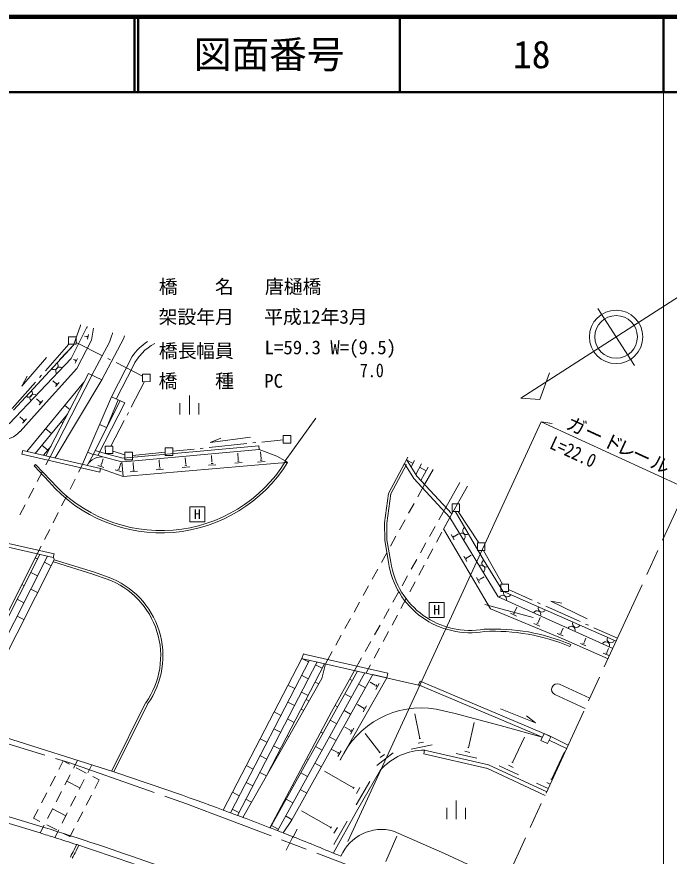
# Model space of a CAD drawing. Units: millimetres, scale not verified. Extents: x 40000 to 680000, y 20000 to 380000.
# Drawn here: x 493116 to 579751, y 268499 to 380000 of the extents above; entities that cross this region are included whole.
import ezdxf
from ezdxf.enums import TextEntityAlignment as Align

# ---------------------------------------------------------------- set-up
doc = ezdxf.new("R2010")
doc.units = ezdxf.units.MM
doc.header["$LTSCALE"] = 1000
doc.linetypes.add('CHAIN', pattern=[18.5, 12, -1.5, 3.5, -1.5])
for name, color, linetype, lineweight in [('M-BGD', 7, 'Continuous', 13), ('M-BMK', 2, 'CHAIN', 13), ('M-BMK-ROW', 30, 'Continuous', 13), ('M-BMK-SRVR', 3, 'Continuous', 13), ('M-STR-HTXT', 7, 'Continuous', 13), ('M-STR-STR1', 1, 'Continuous', 13), ('M-STR-STRC', 7, 'Continuous', 13), ('M-TTL', 2, 'Continuous', 140), ('M-TTL-BAND', 7, 'Continuous', 13), ('M-TTL-LINE', 7, 'Continuous', 50)]:
    doc.layers.add(name, color=color, linetype=linetype, lineweight=lineweight)
doc.layers.add('M-TTL-TXT', color=7, linetype='Continuous')
doc.styles.add('ＭＳ ゴシック', font='')
doc.styles.get('ＭＳ ゴシック').set_extended_font_data('MS Gothic')

msp = doc.modelspace()

# ---------------------------------------------------------------- linework, layer by layer
at = {"layer": 'M-BGD'}
for p, q in [((501561, 339010), (500631, 336396)), ((501571, 339070), (501561, 339010)), ((500341, 334594), (502453, 338850)), ((502453, 338850), (502423, 338640)), ((503294, 338640), (503014, 337048)), ((503014, 337048), (501083, 333292)), ((502333, 337538), (502093, 337578)), ((502323, 337518), (502333, 337558)), ((502443, 337428), (502473, 337589)), ((502523, 337168), (502643, 337809)), ((505427, 336779), (503086, 332402)), ((507320, 337320), (504388, 331772)), ((505707, 337580), (505427, 336779)), ((492664, 327751), (500631, 336396)), ((500631, 336396), (498850, 334473)), ((492094, 325949), (500341, 334594)), ((497057, 334722), (493804, 330916)), ((500882, 334003), (501193, 334594)), ((508432, 334897), (505681, 329519)), ((500652, 334494), (500802, 334424)), ((500792, 334404), (500812, 334444)), ((500882, 334283), (500952, 334434)), ((508563, 333596), (506342, 329279)), ((501083, 333292), (495828, 327442)), ((502635, 332622), (496982, 321675)), ((497543, 321545), (503116, 332462)), ((502635, 332622), (504388, 331772)), ((493804, 330916), (494475, 332258)), ((502035, 331460), (494459, 322255)), ((494459, 322255), (502035, 331460)), ((498260, 331348), (497919, 331659)), ((504388, 331772), (498194, 321405)), ((498240, 330878), (498731, 331419)), ((498250, 331328), (498280, 331358)), ((498310, 331178), (498430, 331318)), ((496088, 328934), (495717, 329265)), ((496068, 328454), (496569, 329015)), ((496078, 328914), (496108, 328954)), ((501859, 320555), (505681, 329519)), ((501859, 320555), (505681, 329519)), ((506853, 329009), (503291, 321938)), ((505062, 325503), (506592, 329119)), ((507484, 328739), (505681, 329519)), ((516036, 327170), (516035, 329674)), ((496138, 328764), (496268, 328904)), ((500154, 327824), (499493, 328365)), ((507484, 328739), (503902, 321798)), ((514784, 327170), (514783, 328672)), ((517287, 327171), (517287, 328673)), ((493906, 326510), (493515, 326870)), ((495828, 327442), (493546, 324908)), ((495550, 322005), (499854, 327224)), ((505942, 327236), (505812, 327286)), ((493876, 326019), (494397, 326590)), ((493886, 326500), (493926, 326530)), ((493956, 326340), (494086, 326480)), ((499214, 326002), (498993, 326182)), ((505022, 325443), (504110, 325833)), ((532809, 326696), (528735, 321007)), ((497722, 324639), (496951, 325270)), ((518811, 323466), (524128, 324179)), ((518811, 323466), (520193, 324048)), ((493908, 322385), (493788, 321894)), ((504233, 320016), (493908, 322385)), ((497222, 322456), (496451, 323097)), ((496642, 321755), (497663, 322987)), ((503511, 322368), (504863, 321999)), ((525250, 323008), (507216, 321359)), ((525300, 322508), (508318, 320959)), ((525250, 323008), (525300, 322508)), ((527654, 321627), (525300, 322508)), ((504123, 319525), (493788, 321894)), ((496993, 320488), (497543, 321545)), ((503281, 321908), (502460, 320415)), ((503201, 321868), (502540, 322148)), ((503281, 321908), (504733, 321518)), ((504363, 320596), (504583, 321297)), ((504733, 321518), (507056, 320888)), ((504863, 321999), (507216, 321359)), ((512083, 320269), (512013, 321130)), ((515558, 320561), (515487, 321432)), ((519032, 320863), (518962, 321744)), ((522527, 321155), (522447, 322056)), ((522497, 321155), (522557, 321165)), ((525551, 321296), (525481, 322197)), ((525521, 321296), (525581, 321296)), ((528735, 321007), (527654, 321627)), ((544867, 321174), (544597, 320673)), ((545047, 321504), (544867, 321174)), ((544867, 321174), (545047, 321504)), ((546240, 318972), (544867, 321174)), ((495401, 320332), (495621, 320543)), ((497404, 318210), (495401, 320332)), ((497625, 318421), (495621, 320543)), ((501327, 319493), (501849, 320525)), ((503862, 320396), (504673, 320146)), ((504233, 320016), (504123, 319525)), ((504213, 320466), (504423, 320406)), ((504233, 320016), (507237, 318955)), ((504343, 320606), (504393, 320586)), ((506676, 320017), (506726, 319997)), ((506696, 320007), (506916, 320708)), ((507056, 320888), (508318, 320959)), ((507237, 318955), (507056, 320888)), ((527814, 320706), (507237, 318955)), ((508619, 319967), (508548, 320818)), ((511983, 320059), (512224, 320079)), ((512053, 320259), (512113, 320269)), ((515097, 320130), (516079, 320211)), ((515448, 320361), (515698, 320381)), ((515528, 320561), (515588, 320561)), ((518572, 320422), (519563, 320503)), ((518932, 320653), (519173, 320673)), ((519002, 320863), (519072, 320863)), ((522057, 320714), (523058, 320804)), ((522417, 320954), (522667, 320975)), ((525091, 320855), (526082, 320936)), ((525451, 321086), (525691, 321106)), ((527814, 320706), (529076, 320807)), ((529076, 320807), (528735, 321007)), ((542486, 316687), (544597, 320673)), ((542756, 316547), (544857, 320533)), ((545839, 318671), (544597, 320673)), ((545729, 320664), (544907, 321114)), ((545478, 320203), (545949, 321064)), ((546090, 319222), (546850, 320624)), ((547491, 319703), (546610, 320183)), ((546771, 318401), (547751, 320184)), ((495838, 318271), (496531, 319601)), ((506185, 319806), (507007, 319556)), ((506546, 319876), (506756, 319806)), ((508168, 319537), (509130, 319627)), ((508519, 319767), (508759, 319787)), ((508589, 319967), (508649, 319967)), ((511633, 319838), (512604, 319919)), ((546240, 318972), (550878, 313967)), ((548392, 319874), (547272, 317860)), ((500198, 317263), (500875, 318601)), ((545819, 318691), (545799, 318741)), ((545839, 318671), (550618, 313506)), ((546363, 316245), (547262, 317871)), ((551938, 318143), (550077, 314828)), ((494682, 316054), (495375, 317384)), ((542486, 316687), (541947, 312781)), ((552960, 317643), (550618, 313506)), ((499069, 315032), (499746, 316370)), ((542786, 316647), (542237, 312741)), ((493527, 313837), (494220, 315167)), ((545153, 314057), (545879, 315370)), ((550077, 314828), (549147, 313163)), ((497939, 312802), (498617, 314140)), ((549778, 311944), (550658, 313576)), ((550618, 313506), (550038, 312425)), ((550618, 313506), (557041, 302944)), ((551329, 314317), (555096, 307880)), ((541947, 312781), (541968, 310468)), ((542247, 312792), (542268, 310478)), ((543944, 311869), (544669, 313182)), ((548660, 312290), (547928, 310980)), ((496810, 310571), (497488, 311909)), ((549565, 311544), (548855, 310223)), ((549768, 311974), (556010, 301362)), ((550789, 311213), (551200, 310522)), ((551270, 311023), (551771, 311324)), ((497959, 308157), (489257, 310156)), ((498069, 308648), (489367, 310647)), ((541968, 310468), (542470, 307505)), ((542258, 310519), (542770, 307555)), ((542734, 309681), (543460, 310994)), ((547441, 310107), (546710, 308797)), ((551080, 311033), (551190, 310863)), ((551260, 311053), (551290, 311003)), ((495836, 308647), (496359, 309679)), ((548382, 309342), (547672, 308020)), ((496177, 308577), (484861, 286182)), ((495836, 308657), (485471, 288165)), ((497188, 308347), (485842, 285912)), ((498069, 307877), (486834, 285642)), ((495576, 308146), (495876, 307996)), ((498069, 308648), (497959, 308157)), ((498079, 307907), (497969, 308177)), ((498069, 307877), (503427, 306227)), ((541525, 307493), (542250, 308806)), ((546222, 307924), (545491, 306615)), ((552473, 308360), (552884, 307659)), ((552763, 308180), (552873, 308010)), ((552943, 308200), (552973, 308160)), ((552953, 308180), (553474, 308480)), ((555096, 307880), (557642, 303726)), ((496778, 307536), (497669, 307085)), ((497979, 307596), (503337, 305936)), ((547199, 307139), (546489, 305818)), ((494976, 306203), (495867, 305753)), ((503317, 305936), (505120, 305296)), ((503427, 306227), (505230, 305577)), ((540315, 305305), (541041, 306618)), ((545003, 305742), (544272, 304432)), ((554647, 305317), (555188, 305627)), ((493775, 304570), (494076, 304420)), ((539105, 303117), (539831, 304430)), ((546016, 304937), (545306, 303615)), ((554156, 305507), (554577, 304786)), ((554457, 305317), (554557, 305136)), ((554637, 305337), (554667, 305297)), ((494967, 303970), (495858, 303510)), ((543784, 303559), (543053, 302249)), ((557642, 303726), (572695, 297043)), ((493175, 302628), (494066, 302177)), ((537896, 300930), (538621, 302242)), ((544833, 302734), (544124, 301413)), ((557041, 302944), (572254, 296081)), ((564031, 302377), (565503, 302097)), ((564031, 302377), (568848, 300025)), ((542565, 301376), (541834, 300066)), ((561668, 300223), (555249, 301952)), ((556010, 301362), (565605, 297370)), ((559225, 300913), (559515, 301594)), ((493166, 300395), (494057, 299934)), ((536686, 298742), (537412, 300054)), ((543650, 300532), (542941, 299210)), ((558664, 300762), (559495, 300402)), ((559045, 300792), (559255, 300702)), ((559195, 300923), (559255, 300903)), ((562330, 299562), (562600, 300193)), ((541347, 299193), (540615, 297884)), ((561789, 299412), (562590, 299071)), ((562159, 299442), (562360, 299362)), ((562310, 299572), (562360, 299552)), ((535476, 296554), (536202, 297867)), ((542468, 298329), (541758, 297008)), ((564894, 298081), (565665, 297751)), ((565244, 298111), (565434, 298031)), ((565384, 298231), (565434, 298211)), ((565414, 298221), (565664, 298812)), ((540128, 297011), (539396, 295701)), ((565615, 297380), (571624, 294709)), ((566677, 296620), (566567, 296339)), ((567958, 296761), (568700, 296440)), ((568299, 296791), (568489, 296711)), ((568439, 296911), (568479, 296891)), ((568459, 296901), (568689, 297442)), ((534094, 294053), (534993, 295679)), ((541285, 296127), (540575, 294805)), ((571333, 295480), (571514, 295400)), ((571464, 295590), (571504, 295570)), ((571484, 295580), (571704, 296091)), ((530969, 294773), (520534, 274621)), ((521475, 274271), (531981, 294543)), ((531199, 295363), (530969, 294773)), ((530969, 294773), (531120, 294733)), ((531861, 294312), (530969, 294773)), ((531120, 294733), (546862, 291124)), ((531450, 295314), (531199, 295363)), ((531450, 295314), (542386, 292805)), ((538909, 294828), (537979, 293163)), ((571003, 295450), (571724, 295140)), ((522426, 273921), (532982, 294303)), ((526369, 279360), (533994, 294073)), ((532782, 293912), (533684, 293482)), ((533634, 292120), (534094, 294063)), ((540102, 293924), (539522, 292844)), ((526773, 272260), (538340, 293083)), ((527714, 271890), (539351, 292843)), ((531822, 292069), (530940, 292530)), ((537979, 293163), (534928, 287685)), ((542246, 292184), (536062, 281297)), ((540373, 292614), (539763, 291512)), ((540373, 292614), (542246, 292184)), ((542386, 292805), (542246, 292184)), ((533634, 292120), (523127, 273661)), ((530020, 290757), (529128, 291217)), ((539763, 291512), (529606, 273223)), ((532733, 291639), (533214, 291389)), ((537650, 291831), (537339, 292001)), ((539402, 290861), (538521, 291351)), ((540704, 291232), (540033, 291612)), ((540724, 291252), (540694, 291202)), ((541255, 291452), (540804, 290651)), ((540924, 291242), (540814, 291042)), ((546662, 291745), (546472, 291284)), ((546472, 291284), (561765, 284812)), ((546662, 291745), (563948, 284432)), ((569223, 289511), (565197, 291352)), ((531792, 289836), (530901, 290297)), ((537550, 289598), (536679, 290079)), ((564567, 289970), (568583, 288119)), ((510224, 288856), (505721, 279842)), ((529981, 288514), (529099, 288974)), ((531532, 289325), (531923, 289125)), ((510494, 288716), (505992, 279702)), ((534928, 287685), (526723, 272280)), ((531212, 287873), (530872, 288053)), ((535698, 288336), (535388, 288506)), ((537451, 287355), (536580, 287846)), ((539013, 288247), (538342, 288637)), ((539033, 288277), (539003, 288227)), ((539564, 288468), (539113, 287666)), ((539233, 288257), (539123, 288057)), ((548806, 288041), (551350, 287441)), ((557338, 288084), (561985, 286234)), ((528169, 287201), (527287, 287661)), ((529951, 286271), (529060, 286731)), ((535609, 286093), (534728, 286583)), ((546645, 284135), (545953, 287429)), ((557779, 285721), (551350, 287441)), ((560783, 287135), (561985, 286234)), ((537322, 285272), (536661, 285653)), ((537872, 285493), (537422, 284692)), ((553084, 282906), (553854, 286271)), ((557779, 285721), (562877, 284292)), ((528140, 284958), (527248, 285418)), ((529231, 284388), (529031, 284498)), ((533757, 284830), (533487, 284980)), ((535510, 283860), (534629, 284340)), ((537342, 285302), (537312, 285252)), ((537542, 285282), (537432, 285082)), ((541328, 282260), (539355, 284803)), ((558943, 280945), (560524, 284331)), ((561765, 284812), (562877, 284292)), ((563127, 284792), (562697, 283891)), ((564028, 284362), (563127, 284792)), ((563598, 283461), (564028, 284362)), ((563788, 284512), (566342, 283262)), ((526328, 283636), (525446, 284096)), ((545464, 282712), (548287, 283304)), ((546405, 283494), (547116, 283644)), ((546555, 284115), (546725, 284155)), ((562697, 283891), (563598, 283461)), ((563828, 283932), (566132, 282811)), ((528110, 282715), (527219, 283175)), ((533658, 282597), (532787, 283078)), ((535641, 282298), (534970, 282678)), ((535651, 282328), (535621, 282278)), ((536181, 282518), (535731, 281727)), ((535851, 282308), (535741, 282107)), ((540919, 280548), (543091, 282231)), ((541258, 282210), (541399, 282310)), ((547276, 282583), (547166, 282092)), ((547276, 282583), (555749, 280634)), ((551472, 282134), (554196, 281504)), ((552614, 282445), (553295, 282285)), ((552994, 282926), (553164, 282886)), ((564111, 278695), (565831, 282380)), ((526299, 281403), (525407, 281863)), ((531816, 281325), (531606, 281445)), ((541389, 281609), (541939, 282030)), ((547166, 282092), (555639, 280143)), ((558873, 280986), (559023, 280905)), ((524487, 280080), (523595, 280540)), ((527250, 280912), (527190, 280942)), ((533559, 280354), (532687, 280844)), ((541420, 279967), (538217, 274458)), ((555539, 280183), (563260, 276581)), ((555749, 280634), (563481, 277032)), ((557191, 280514), (559755, 279324)), ((558392, 280585), (559033, 280285)), ((526259, 279170), (525378, 279620)), ((531717, 279092), (530835, 279582)), ((537836, 277592), (533980, 279794)), ((524458, 277847), (523566, 278307)), ((529865, 277829), (529725, 277909)), ((537896, 277692), (537786, 277502)), ((539978, 278444), (538197, 275319)), ((562128, 278213), (563691, 277493)), ((563480, 278294), (563951, 278074)), ((564021, 278745), (564201, 278655)), ((522646, 276525), (521754, 276985)), ((531618, 276859), (530746, 277339)), ((538687, 277633), (538247, 276851)), ((524278, 275684), (523537, 276064)), ((529776, 275586), (528894, 276076)), ((551470, 273403), (551469, 275907)), ((522617, 274291), (521725, 274752)), ((527924, 274324), (527844, 274374)), ((534834, 272304), (530928, 274525)), ((538217, 274458), (535156, 268959)), ((550218, 273403), (550218, 274905)), ((552722, 273404), (552721, 274906)), ((529606, 273223), (528466, 271600)), ((529676, 273353), (528795, 273843)), ((527824, 272091), (526953, 272571)), ((530335, 272088), (529806, 271081)), ((534894, 272404), (534784, 272204)), ((536966, 273146), (535195, 270041)), ((535685, 272334), (535235, 271563)), ((529806, 271081), (529748, 270970)), ((529748, 270970), (529808, 271080)), ((529748, 270970), (529748, 270970)), ((542126, 267811), (543576, 271156)), ((543125, 271847), (549916, 268855)), ((500719, 269326), (501089, 270087)), ((500989, 269196), (501360, 269957)), ((557998, 265144), (549916, 268855))]:
    msp.add_line(p, q, dxfattribs=at)
for centre, radius, start, end in [((493149, 342021), 13308, 340.53871, 342.47173), ((492919, 341750), 15060, 342.88592, 344.09538), ((514632, 330514), 7590, 123.22429, 144.75152), ((514612, 330734), 6689, 118.31064, 154.70014), ((498089, 333641), 501, 227.35984, 47.35984), ((498780, 332961), 501, 45.57787, 227.15223), ((494706, 329955), 501, 227.35984, 47.35984), ((495367, 329365), 501, 46.36505, 226.36505), ((491032, 327160), 3364, 268.16959, 318.06946), ((504383, 319325), 2213, 81.03509, 150.41974), ((512279, 331184), 19737, 221.09233, 328.2908), ((512279, 331184), 19436, 221.09233, 328.2908), ((552181, 310933), 501, 301.27572, 121.27572), ((552842, 311725), 501, 120.31458, 300.31458), ((555377, 307410), 501, 121.54025, 301.54025), ((553314, 309151), 10965, 188.64254, 279.96081), ((553314, 309151), 10664, 188.64254, 279.96081), ((554777, 306658), 501, 301.27572, 121.27572), ((501399, 295131), 11125, 324.81821, 69.86893), ((501399, 295131), 10825, 324.81821, 69.86893), ((558263, 303446), 501, 156.04784, 336.04784), ((557642, 302674), 501, 335.7226, 155.7226), ((562199, 300613), 501, 335.7226, 155.7226), ((562840, 301415), 501, 156.04784, 336.04784), ((566766, 298552), 501, 335.7226, 155.7226), ((567417, 299384), 501, 156.04784, 336.04784), ((556543, 272753), 25925, 66.98033, 92.97645), ((556543, 272753), 25625, 66.98033, 92.97645), ((571333, 296492), 501, 335.7226, 155.7226), ((571994, 297353), 501, 156.04784, 336.04784), ((564897, 290651), 761, 66.45491, 244.36536), ((546858, 276344), 11856, 80.58016, 155.48295), ((547270, 274712), 7871, 89.93866, 138.02877), ((371419, -128815), 430120, 71.76705, 71.76824), ((371419, -128815), 430120, 67.48084, 68.393), ((541565, 266178), 5878, 74.54933, 156.73668), ((487008, 275959), 15231, 330.21408, 334.20851), ((487008, 275959), 15531, 330.21408, 334.20851)]:
    msp.add_arc(centre, radius, start, end, dxfattribs=at)
at = {"layer": 'M-BMK'}
for p, q in [((555657, 260056), (582039, 317334)), ((485362, 285421), (500013, 280931)), ((500013, 280931), (515667, 275450)), ((515667, 275450), (537480, 267168))]:
    msp.add_line(p, q, dxfattribs=at)
at = {"layer": 'M-BMK-ROW'}
for p, q in [((499980, 337507), (500981, 337508)), ((499980, 336506), (499980, 337507)), ((500981, 337508), (500982, 336507)), ((500981, 336757), (504506, 334972)), ((496929, 332979), (500040, 336506)), ((500982, 336507), (499980, 336506)), ((505220, 334611), (505577, 334430)), ((506291, 334069), (509815, 332284)), ((496135, 332079), (496399, 332379)), ((509816, 331533), (509815, 332535)), ((509815, 332535), (510816, 332535)), ((510816, 332535), (510817, 331534)), ((492494, 327951), (495605, 331479)), ((510066, 331534), (508306, 328144)), ((510817, 331534), (509816, 331533)), ((507937, 327434), (507752, 327079)), ((507384, 326369), (505623, 322980)), ((524442, 323391), (524840, 323433)), ((525635, 323515), (528494, 323811)), ((528494, 324361), (529495, 324362)), ((528494, 323360), (528494, 324361)), ((529495, 323361), (528494, 323360)), ((529495, 324362), (529495, 323361)), ((504873, 321979), (504872, 322980)), ((504872, 322980), (505874, 322980)), ((505874, 322980), (505874, 321979)), ((505874, 322319), (507476, 321829)), ((512824, 321741), (512823, 322743)), ((512823, 322743), (513825, 322743)), ((513825, 322743), (513825, 321742)), ((513825, 322293), (516683, 322588)), ((517479, 322671), (517877, 322712)), ((518673, 322794), (523646, 323309)), ((505874, 321979), (504873, 321979)), ((507477, 321168), (507476, 322170)), ((507476, 322170), (508478, 322170)), ((508478, 321169), (507477, 321168)), ((508478, 321730), (512823, 322182)), ((508478, 322170), (508478, 321169)), ((513825, 321742), (512824, 321741)), ((550918, 314307), (550918, 315309)), ((550918, 315309), (551919, 315309)), ((551919, 315309), (551919, 314308)), ((551919, 314308), (550918, 314307)), ((551739, 314308), (554465, 310113)), ((554285, 309112), (554284, 310113)), ((554284, 310113), (555286, 310113)), ((555286, 310113), (555286, 309112)), ((555286, 309112), (554285, 309112)), ((555076, 309112), (557621, 304647)), ((557411, 303646), (557411, 304647)), ((557411, 304647), (558412, 304647)), ((558412, 304647), (558413, 303646)), ((558413, 303646), (557411, 303646)), ((558413, 303926), (561537, 302526)), ((562267, 302198), (562632, 302035)), ((563362, 301708), (567925, 299662)), ((568655, 299335), (569020, 299171)), ((569750, 298844), (572875, 297444))]:
    msp.add_line(p, q, dxfattribs=at)
at = {"layer": 'M-BMK-SRVR'}
for p, q in [((581127, 342888), (560064, 329351)), ((575153, 333673), (570273, 341252)), ((562568, 329162), (563858, 332687)), ((560064, 329351), (562568, 329162))]:
    msp.add_line(p, q, dxfattribs=at)
for radius in [3545, 2834]:
    msp.add_circle((572698, 337477), radius, dxfattribs=at)
at = {"layer": 'M-STR-HTXT'}
for p, q in [((562749, 326218), (537068, 270472)), ((582039, 317334), (562749, 326218)), ((562749, 326218), (564231, 325968))]:
    msp.add_line(p, q, dxfattribs=at)
at = {"layer": 'M-STR-STR1'}
for p, q in [((490008, 284772), (505992, 279702)), ((499292, 281151), (498702, 280013)), ((499292, 281151), (500129, 280709)), ((501175, 281232), (500640, 280190)), ((501013, 280241), (502339, 279540)), ((503067, 280632), (502537, 279591)), ((498242, 279126), (497551, 277794)), ((500183, 279301), (499498, 277966)), ((503223, 279072), (504060, 278630)), ((499764, 278488), (501507, 277577)), ((502082, 278700), (501401, 277363)), ((504060, 278630), (503478, 277508)), ((496622, 272367), (482179, 276726)), ((497091, 276906), (496400, 275575)), ((499041, 277077), (498356, 275742)), ((503018, 276620), (502329, 275288)), ((496222, 271587), (481941, 275897)), ((500947, 276473), (500266, 275136)), ((495940, 274687), (495350, 273549)), ((497899, 274853), (497214, 273518)), ((497873, 274802), (499616, 273881)), ((501869, 274400), (501179, 273068)), ((495350, 273549), (496195, 273118)), ((499811, 274245), (499130, 272909)), ((496757, 272629), (496222, 271587)), ((497086, 272664), (498422, 271983)), ((500719, 272180), (500138, 271058)), ((498676, 272018), (498145, 270977)), ((499313, 271529), (500158, 271098)), ((529748, 270970), (528877, 269313))]:
    msp.add_line(p, q, dxfattribs=at)
for centre, radius, start, end in [((371419, -128815), 430120, 69.71501, 71.76705), ((371419, -128815), 430120, 69.5812, 69.71501), ((371419, -128815), 430120, 69.44623, 69.5812), ((371419, -128815), 430120, 69.34667, 69.44623), ((371419, -128815), 430120, 68.83355, 69.34667), ((363273, -153874), 446613, 68.73831, 72.62628), ((371419, -128815), 430120, 68.82634, 68.83355), ((371419, -128815), 430120, 68.69152, 68.82634), ((363058, -153812), 445752, 72.3589, 72.61902), ((363058, -153812), 445752, 71.96459, 72.3589), ((371419, -128815), 430120, 68.58419, 68.69152), ((371419, -128815), 430120, 68.393, 68.58419), ((363058, -153812), 445752, 71.92565, 71.96459), ((363058, -153812), 445752, 69.10201, 71.92565)]:
    msp.add_arc(centre, radius, start, end, dxfattribs=at)
at = {"layer": 'M-STR-STRC'}
for p, q in [((516102, 312921), (516101, 314924)), ((516101, 314924), (518104, 314924)), ((518104, 314924), (518104, 312922)), ((518104, 312922), (516102, 312921)), ((547880, 300217), (547879, 302220)), ((547879, 302220), (549882, 302220)), ((549882, 302220), (549883, 300218)), ((549883, 300218), (547880, 300217))]:
    msp.add_line(p, q, dxfattribs=at)
at = {"layer": 'M-TTL'}
msp.add_line((680000, 380000), (40000, 380000), dxfattribs=at)
at = {"layer": 'M-TTL-BAND'}
msp.add_line((579000, 20000), (579000, 370000), dxfattribs=at)
at = {"layer": 'M-TTL-LINE'}
for p, q in [((508747, 380000), (508747, 370000)), ((509247, 380000), (509247, 370000)), ((543997, 380000), (543997, 370000)), ((579000, 380000), (579000, 370000)), ((40000, 370000), (680000, 370000))]:
    msp.add_line(p, q, dxfattribs=at)

# ---------------------------------------------------------------- texts
at = {"layer": 'M-STR-HTXT', "style": 'ＭＳ ゴシック'}
for s, rotation, p in [('橋', 0.024, (511974, 342679)), ('名', 0.024, (519414, 342682)), ('唐樋橋', 0.024, (526063, 342685)), ('架設年月', 0.024, (511945, 338674)), ('平成12年3月', 0.024, (525964, 338680)), ('橋', 0.024, (511977, 334168)), ('幅', 0.024, (516914, 334170)), ('L=59.3 W=(9.5)', 0.024, (526023, 334617)), ('長', 0.024, (514521, 334169)), ('員', 0.024, (519417, 334171)), ('橋\u3000\u3000種', 0.024, (511949, 330162)), ('PC', 0.024, (525968, 330168)), ('ガ', 335.261, (565694, 324868)), ('ー', 335.261, (567997, 323807)), ('ド', 335.261, (570591, 322607)), ('レ', 335.261, (572344, 321796)), ('ー', 335.261, (574347, 320876)), ('ル', 335.261, (576821, 319735))]:
    msp.add_text(s, height=1833, rotation=rotation, dxfattribs=at).set_placement(p, align=Align.BOTTOM_LEFT)
at = {"layer": 'M-STR-HTXT', "style": 'ＭＳ ゴシック', "width": 0.85}
for s, rotation, p in [('7.0', 0.024, (538675, 331570)), ('L=22.0', 335.261, (563510, 322220))]:
    msp.add_text(s, height=1833, rotation=rotation, dxfattribs=at).set_placement(p, align=Align.BOTTOM_LEFT)
at = {"layer": 'M-STR-STRC', "style": 'ＭＳ ゴシック'}
for p in [(517099, 313935), (548878, 301222)]:
    msp.add_text('H', height=1320, rotation=0.024, dxfattribs=at).set_placement(p, align=Align.MIDDLE_CENTER)
at = {"layer": 'M-TTL-TXT', "style": 'ＭＳ ゴシック'}
for s, p in [('図面番号', (526622, 375000)), ('18', (561497, 375000))]:
    msp.add_text(s, height=3666, dxfattribs=at).set_placement(p, align=Align.MIDDLE_CENTER)

doc.saveas('drawing.dxf')
